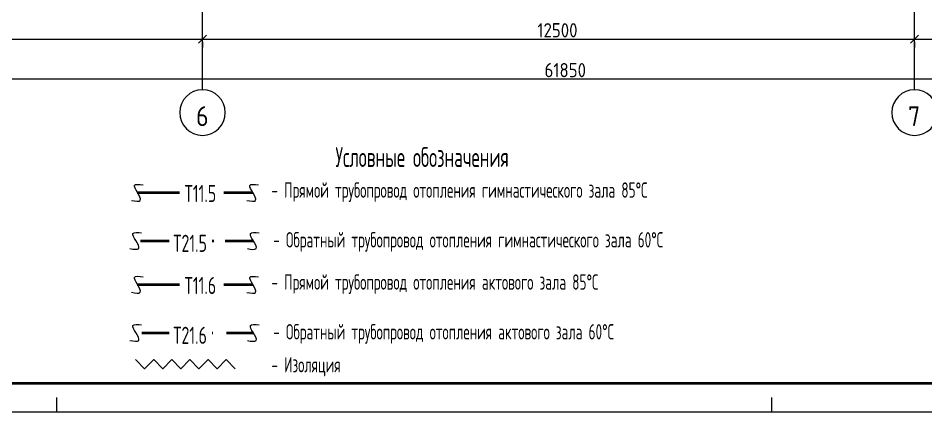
# Model space of a CAD drawing. Header units: millimetres. Extents: x -3929 to 624051, y 52832 to 514950.
# Drawn here: x 188631 to 204564, y 228186 to 235095 of the extents above; entities that cross this region are included whole.
import ezdxf

# ---------------------------------------------------------------- set-up
doc = ezdxf.new("R2010")
doc.units = ezdxf.units.MM
for name, pattern in [('ADSK_Линия сетки', [25, 20, -2.5, 0, -2.5]), ('GOST2.303 4', [7, 5, -2, 0]), ('Hidden', [7.14375, 4.7625, -2.38125])]:
    doc.linetypes.add(name, pattern=pattern)
doc.layers.add('9_Форматы', color=7, linetype='Continuous')
doc.layers.add('стояки', color=7, linetype='Continuous')
for name, color, linetype, lineweight in [('_надписи ОВ', 7, 'Continuous', 20), ('ОВ-ИЗОЛЯЦИЯ', 7, 'Continuous', 25), ('ОВ-рамка', 7, 'Continuous', 30), ('Оси', 253, 'Continuous', 9), ('Размеры', 7, 'Continuous', 9)]:
    doc.layers.add(name, color=color, linetype=linetype, lineweight=lineweight)
for name, color, linetype, true_color in [('т11.1', 1, 'Continuous', 0xff0000), ('т11.5', 7, 'Continuous', 0x750000), ('т21.1', 5, 'Continuous', 0x0000ff), ('т21.5', 7, 'Continuous', 0x000061)]:
    doc.layers.add(name, color=color, linetype=linetype, true_color=true_color)
doc.styles.add('GOST Common', font='GOST_Common.ttf', dxfattribs={"width": 0.9, "height": 350})
doc.styles.add('GOST Common_1', font='GOST_Common.ttf', dxfattribs={"width": 0.9, "height": 250})
doc.styles.add('СТИЛЬ', font='simplex.shx', dxfattribs={"width": 0.65})

# ---------------------------------------------------------------- blocks, each defined once
blk = doc.blocks.new('2 этаж')
at = {"color": 253, "linetype": 'ByBlock', "lineweight": 0}
for p, q in [((382534, -175559), (382676, -175418)), ((382676, -175418), (382534, -175559)), ((395034, -175559), (395176, -175418)), ((395176, -175418), (395034, -175559))]:
    blk.add_line(p, q, dxfattribs=at)
at = {"layer": 'Оси', "color": 253, "linetype": 'ADSK_Линия сетки', "lineweight": 0}
for p, q in [((382605, -176377), (382605, -150240)), ((395105, -176377), (395105, -150240))]:
    blk.add_line(p, q, dxfattribs=at)
at = {"layer": 'Оси', "color": 253, "lineweight": 0}
for centre, start, end in [((382605, -176777), 0, 180), ((395105, -176777), 0, 180), ((382605, -176777), 180, 0), ((395105, -176777), 180, 0)]:
    blk.add_arc(centre, 400, start, end, dxfattribs=at)
at = {"layer": 'Размеры', "color": 253, "lineweight": 0}
for p, q in [((374555, -175488), (382755, -175488)), ((382455, -175488), (395255, -175488)), ((382605, -175538), (382605, -175638)), ((382605, -175538), (382605, -175638)), ((394955, -175488), (403155, -175488)), ((395105, -175538), (395105, -175638)), ((395105, -175538), (395105, -175638)), ((357905, -176188), (420055, -176188))]:
    blk.add_line(p, q, dxfattribs=at)
at = {"layer": 'Оси', "color": 253, "lineweight": 0, "style": 'GOST Common', "width": 0.9}
for s, p in [('6', (382494, -177016)), ('7', (394992, -177016))]:
    blk.add_text(s, height=350, dxfattribs=at).set_placement(p)
at = {"layer": 'Размеры', "color": 253, "lineweight": 0, "style": 'GOST Common_1', "width": 0.9}
for s, p in [('12500', (388484, -175458)), ('61850', (388609, -176158))]:
    blk.add_text(s, height=250, dxfattribs=at).set_placement(p)
blk = doc.blocks.new('*U2998')
at = {"layer": '9_Форматы', "color": 7, "linetype": 'Continuous', "lineweight": 9, "ltscale": 100}
blk.add_lwpolyline([(5, -5), (5, 589), (-836, 589), (-836, -5)], close=True, dxfattribs=at)
at = {"layer": '9_Форматы', "color": 7, "linetype": 'Continuous', "lineweight": 9, "ltscale": 100, "const_width": 0.5}
blk.add_lwpolyline([(0, 0), (0, 584), (-816, 584), (-816, 0)], close=True, dxfattribs=at)
at = {"layer": '9_Форматы', "color": 7, "linetype": 'Continuous', "lineweight": 15, "ltscale": 100}
for points in [[(-500.5, -5), (-500.5, -2.5)], [(-375, -5), (-375, -2.5)]]:
    blk.add_lwpolyline(points, dxfattribs=at)

msp = doc.modelspace()

# ---------------------------------------------------------------- linework, layer by layer
at = {"layer": '_надписи ОВ', "ltscale": 10}
for points in [[(190620.305, 231897.669), (190774.488, 231897.772), (190722.674, 232037.541), (190673.318, 232159.723), (190824.022, 232171.889)], [(192645.085, 231897.297), (192799.268, 231897.399), (192747.454, 232037.168), (192698.098, 232159.351), (192848.802, 232171.517)], [(190593.305, 231052.281), (190747.488, 231052.384), (190695.674, 231192.152), (190646.318, 231314.335), (190797.022, 231326.501)], [(192654.699, 231051.907), (192808.882, 231052.009), (192757.068, 231191.778), (192707.712, 231313.96), (192858.416, 231326.126)], [(190620.305, 230283.481), (190774.488, 230283.584), (190722.674, 230423.352), (190673.318, 230545.535), (190824.022, 230557.701)], [(192645.085, 230283.109), (192799.268, 230283.211), (192747.454, 230422.98), (192698.098, 230545.162), (192848.802, 230557.328)], [(190593.305, 229438.093), (190747.488, 229438.196), (190695.674, 229577.964), (190646.318, 229700.147), (190797.022, 229712.313)], [(192654.699, 229437.719), (192808.882, 229437.821), (192757.068, 229577.59), (192707.712, 229699.772), (192858.416, 229711.938)]]:
    msp.add_spline(points, degree=3, dxfattribs=at)
at = {"layer": 'ОВ-ИЗОЛЯЦИЯ', "color": 7, "linetype": 'ByBlock'}
msp.add_lwpolyline([(190691.166, 229102.35), (190850.265, 228943.251), (191009.365, 229102.35), (191168.464, 228943.251), (191327.563, 229102.35), (191486.662, 228943.251), (191645.761, 229102.35), (191804.86, 228943.251), (191963.959, 229102.35), (192123.058, 228943.251), (192282.157, 229102.35), (192441.256, 228943.251)], dxfattribs=at)
at = {"layer": 'т11.1', "color": 233, "lineweight": 40}
for p, q in [((191460.759, 230414.156), (190718.48, 230414.287)), ((192752.874, 230413.913), (192238.906, 230414.026))]:
    msp.add_line(p, q, dxfattribs=at)
at = {"layer": 'т11.5', "lineweight": 40}
for p, q in [((191460.759, 232028.344), (190718.48, 232028.475)), ((192752.874, 232028.101), (192238.906, 232028.215))]:
    msp.add_line(p, q, dxfattribs=at)
at = {"layer": 'т21.1', "color": 165, "linetype": 'Hidden', "lineweight": 40, "ltscale": 100, "true_color": 0x5e67af}
for p, q in [((191279.032, 229568.769), (190701.093, 229568.897)), ((192762.487, 229568.522), (192035.657, 229568.802))]:
    msp.add_line(p, q, dxfattribs=at)
at = {"layer": 'т21.5', "linetype": 'GOST2.303 4', "lineweight": 40, "ltscale": 100}
for p, q in [((191279.032, 231182.957), (190701.093, 231183.085)), ((192762.487, 231182.71), (192035.657, 231182.99))]:
    msp.add_line(p, q, dxfattribs=at)

# ---------------------------------------------------------------- block references
at = {"layer": 'ОВ-рамка', "ltscale": 100, "transparency": 33554687, "xscale": 100, "yscale": 100, "zscale": 100}
msp.add_blockref('*U2998', (239358.797, 228686.123), dxfattribs=at)
at = {"layer": 'стояки', "color": 5, "lineweight": 40}
msp.add_blockref('2 этаж', (-190738.98, 410215.433), dxfattribs=at)

# ---------------------------------------------------------------- texts
at = {"layer": '_надписи ОВ', "ltscale": 10, "style": 'СТИЛЬ', "width": 0.6}
for s, height, p in [('Условные обозначения', 350, (194200.219, 232482.213)), ('- Прямой трубопровод отопления гимнастического зала 85%%DС', 270, (193075.607, 231943.263)), ('- Обратный трубопровод отопления гимнастического зала 60%%DС', 270, (193108.852, 231070.233)), ('- Прямой трубопровод отопления актового зала 85%%DС', 270, (193075.607, 230329.075)), ('- Обратный трубопровод отопления актового зала 60%%DС', 270, (193108.852, 229456.045)), (' - Изоляция', 270, (192968.765, 228878.687))]:
    msp.add_text(s, height=height, dxfattribs=at).set_placement(p)
at = {"layer": '_надписи ОВ', "ltscale": 10, "char_height": 300, "width": 16480.02357, "attachment_point": 1, "line_spacing_factor": 0.7, "style": 'СТИЛЬ'}
for s, insert in [('Т11.5', (191552.173, 232167.489)), ('Т21.5 ', (191353.073, 231293.52)), ('Т11.6', (191552.173, 230553.301)), ('Т21.6 ', (191353.073, 229679.332))]:
    msp.add_mtext(s, dxfattribs=dict(at, insert=insert))

doc.saveas('drawing.dxf')
